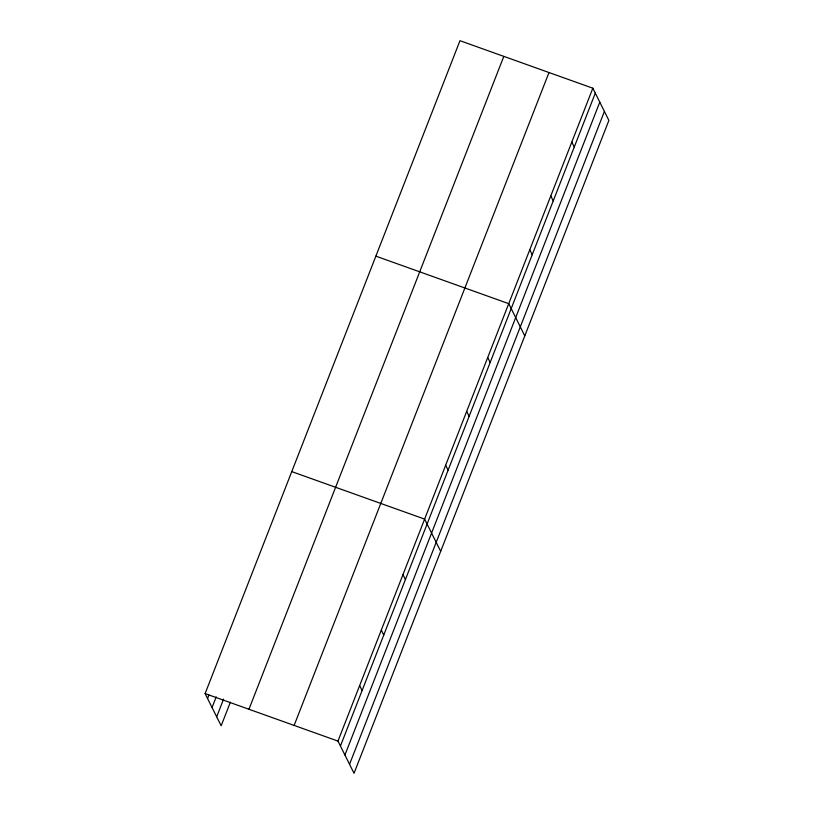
<?xml version="1.0" encoding="UTF-8"?>
<svg xmlns="http://www.w3.org/2000/svg" width="814" height="814" viewBox="0 0 814 814"><rect width="100%" height="100%" fill="white"/><g stroke="black" fill="none" stroke-linecap="round" stroke-linejoin="round"><path stroke-width="1.22" d="M205.108 693.589L459.971 40.7L592.836 88.207L608.892 120.411L354.029 773.3L337.973 741.096L205.108 693.589L221.164 725.793L230.382 702.177M207.57 698.524L208.954 694.983M212.057 707.529L216.198 696.896M216.677 716.798L223.585 699.084M248.952 709.269L503.815 56.38M294.129 725.416L548.992 72.527M337.973 741.096L592.836 88.207M340.435 746.031L595.299 93.142M344.922 755.036L599.786 102.147M349.542 764.305L604.405 111.416M375.865 256.156L508.73 303.663L524.786 335.867M291.758 471.611L424.623 519.108L440.679 551.322M571.815 142.074L574.277 147.008M550.783 195.93L553.245 200.875M529.761 249.796L532.224 254.731M487.708 357.519L490.17 362.464M466.676 411.385L469.139 416.32M445.655 465.252L448.117 470.187M402.961 574.613L405.423 579.548M381.298 630.107L383.76 635.042M359.635 685.602L362.098 690.537"/></g></svg>
